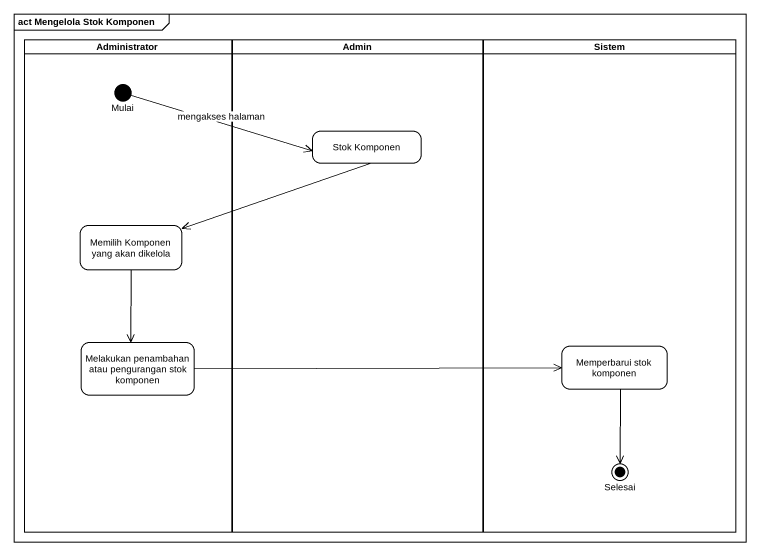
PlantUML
@startuml
mainframe act Mengelola Stok Komponen
hide empty description
state Administrator <<partition>> {
  state Mulai <<start>>
  state "Memilih Komponen yang akan dikelola" as Memilih_Komponen_yang_akan
  state "Melakukan penambahan atau pengurangan stok komponen" as Melakukan_penambahan_atau
}
state Admin <<partition>> {
  state "Stok Komponen" as Stok_Komponen
}
state Sistem <<partition>> {
  state "Memperbarui stok komponen" as Memperbarui_stok_komponen
  state Selesai <<end>>
}
Mulai -right-> Stok_Komponen : mengakses halaman
Stok_Komponen -left-> Memilih_Komponen_yang_akan
Memilih_Komponen_yang_akan --> Melakukan_penambahan_atau
Melakukan_penambahan_atau -right-> Memperbarui_stok_komponen
Memperbarui_stok_komponen --> Selesai
@enduml
